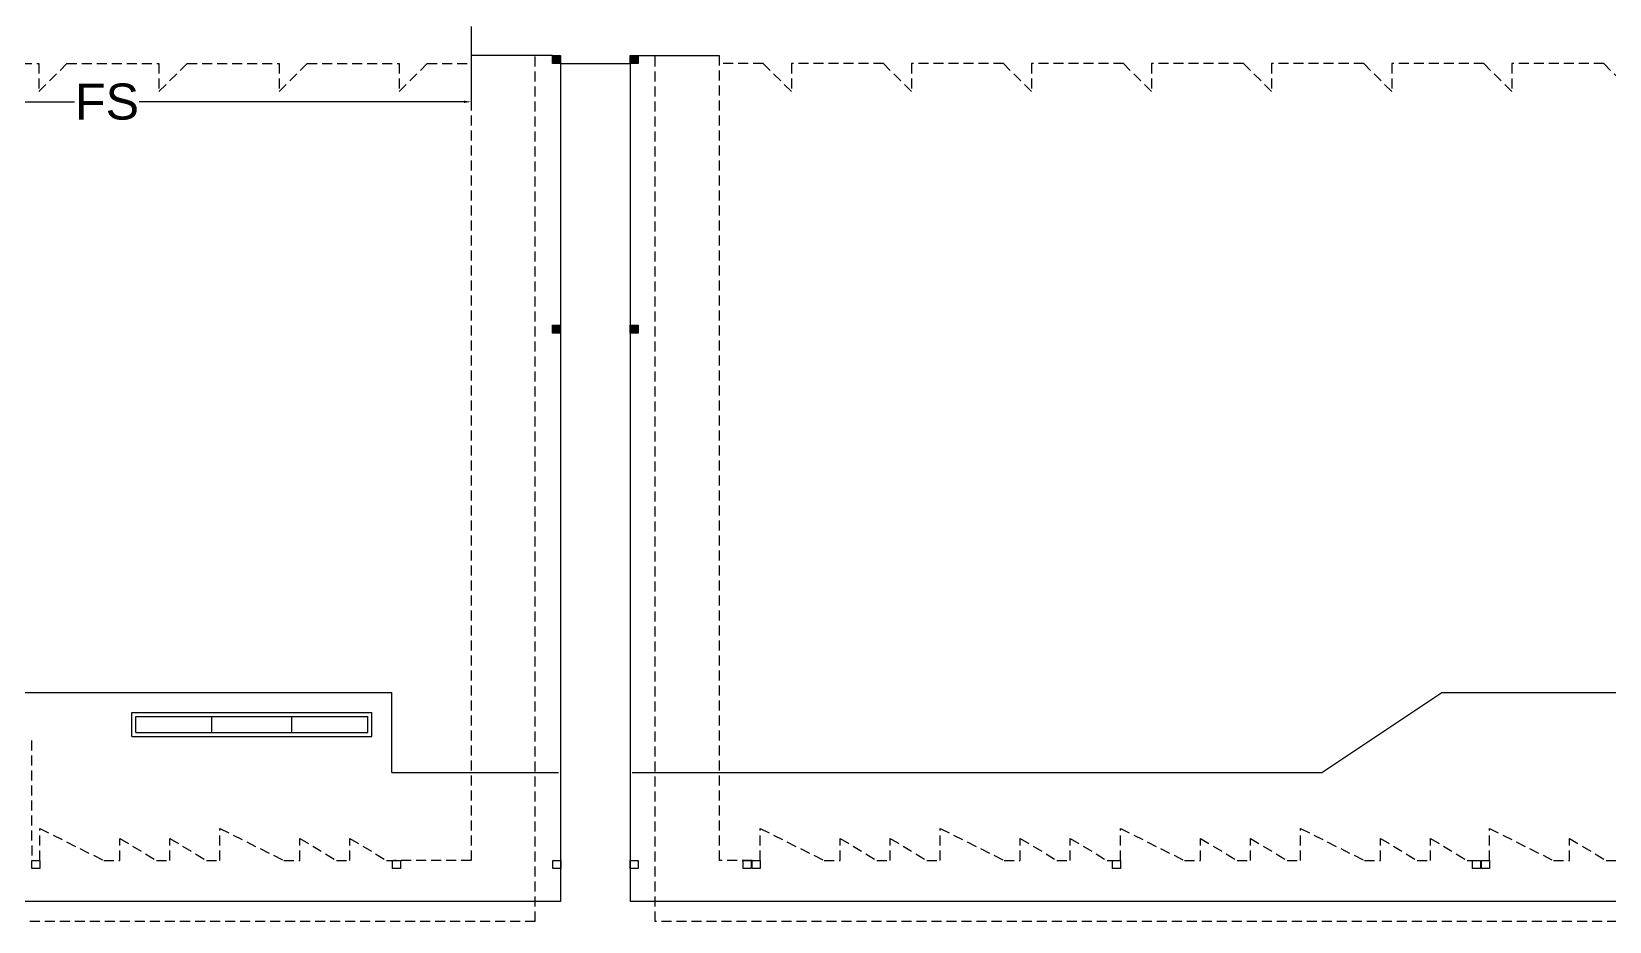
# Model space of a CAD drawing. Header units: millimetres. Extents: x 2069 to 2250, y 1124 to 1284.
# Drawn here: x 2139.21 to 2178.63, y 1168.56 to 1190.8 of the extents above; entities that cross this region are included whole.
import ezdxf

# ---------------------------------------------------------------- set-up
doc = ezdxf.new("R2010")
doc.units = ezdxf.units.MM
doc.linetypes.add('HIDDEN', pattern=[0.375, 0.25, -0.125])
for name, color, linetype in [('ALV', 2, 'Continuous'), ('PAVIMENTO', 1, 'Continuous'), ('PILARES', 3, 'Continuous'), ('PROJ', 1, 'HIDDEN')]:
    doc.layers.add(name, color=color, linetype=linetype)
doc.styles.get("Standard").update_dxf_attribs({"font": 'arial.ttf'})
doc.dimstyles.get("Standard").update_dxf_attribs({"dimtxt": 0.18, "dimasz": 0.18, "dimexe": 0.18, "dimexo": 0.0625, "dimgap": 0.09, "dimtad": 0, "dimtih": 1, "dimtoh": 1, "dimdec": 4, "dimzin": 0, "dimdsep": 46, "dimtxsty": 'Standard', "dimcen": 0.09, "dimadec": 0, "dimazin": 0, "dimtfac": 1, "dimtdec": 4, "dimtofl": 0, "dimtmove": 0, "dimatfit": 3, "dimfxl": 1, "dimtolj": 1, "dimtzin": 0, "dimarcsym": 0})

# ---------------------------------------------------------------- blocks, each defined once
blk = doc.blocks.new('BRISEPRJ')
at = {"layer": 'PROJ'}
for p, q in [((0, 0), (0, 0.8)), ((0, 0.8), (1.6, 0)), ((2, 0), (2, 0.55)), ((2, 0.55), (2.917, 0)), ((3.25, 0), (3.25, 0.55)), ((3.25, 0.55), (4.167, 0)), ((1.6, 0), (2, 0)), ((2.917, 0), (3.25, 0)), ((4.167, 0), (4.5, 0))]:
    blk.add_line(p, q, dxfattribs=at)
blk = doc.blocks.new('*D64')
at = {"layer": 'ALV', "color": 0, "lineweight": -2, "transparency": 16777216}
for p, q in [((2131.993, 1190.928), (2131.993, 1188.865)), ((2150.193, 1190.928), (2150.193, 1188.865)), ((2132.173, 1189.045), (2140.284, 1189.045)), ((2150.013, 1189.045), (2141.902, 1189.045))]:
    blk.add_line(p, q, dxfattribs=at)
at = {"layer": 'ALV', "color": 0, "transparency": 16777216}
for points in [[(2132.173, 1189.075), (2132.173, 1189.015), (2131.993, 1189.045)], [(2150.013, 1189.075), (2150.013, 1189.015), (2150.193, 1189.045)]]:
    blk.add_solid(points, dxfattribs=at)
at = {"layer": 'DEFPOINTS', "color": 0, "transparency": 16777216}
for p in [(2131.993, 1190.99), (2150.193, 1190.99), (2150.193, 1189.045)]:
    blk.add_point(p, dxfattribs=at)
at = {"layer": 'ALV', "color": 0, "transparency": 16777216, "insert": (2141.093, 1189.045), "char_height": 0.2, "attachment_point": 5}
blk.add_mtext('\\A1;{\\H4.5x;FS}', dxfattribs=at)

msp = doc.modelspace()

# ---------------------------------------------------------------- linework, layer by layer
at = {"layer": 'PAVIMENTO'}
for p, q in [((2152.22325, 1190.20127), (2150.19325, 1190.20127)), ((2152.42325, 1190.00127), (2152.42325, 1169.05627)), ((2152.42325, 1190.00127), (2154.16325, 1190.00127)), ((2154.16325, 1190.00127), (2154.16325, 1169.05627)), ((2154.36325, 1190.20127), (2156.39325, 1190.20127)), ((2138.95325, 1174.28127), (2148.21325, 1174.28127)), ((2148.21325, 1172.28127), (2148.21325, 1174.28127)), ((2171.44825, 1172.28127), (2174.44825, 1174.28127)), ((2174.44825, 1174.28127), (2180.44825, 1174.28127)), ((2141.71325, 1173.78127), (2147.71325, 1173.78127)), ((2141.71325, 1173.18127), (2141.71325, 1173.78127)), ((2141.81325, 1173.68127), (2147.61325, 1173.68127)), ((2141.81325, 1173.28127), (2141.81325, 1173.68127)), ((2143.71325, 1173.28127), (2143.71325, 1173.68127)), ((2145.71325, 1173.28127), (2145.71325, 1173.68127)), ((2147.61325, 1173.28127), (2147.61325, 1173.68127)), ((2147.71325, 1173.18127), (2147.71325, 1173.78127)), ((2141.81325, 1173.28127), (2147.61325, 1173.28127)), ((2141.71325, 1173.18127), (2147.71325, 1173.18127)), ((2148.21325, 1172.28127), (2152.37268, 1172.28127)), ((2154.21383, 1172.28127), (2171.44825, 1172.28127)), ((2152.42325, 1169.05627), (2138.01325, 1169.05627)), ((2180.44825, 1169.05627), (2154.16325, 1169.05627))]:
    msp.add_line(p, q, dxfattribs=at)
at = {"layer": 'PILARES'}
for p, q in [((2152.22325, 1190.00127), (2152.22325, 1190.20127)), ((2152.22325, 1190.20127), (2152.42325, 1190.20127)), ((2152.42325, 1190.00127), (2152.22325, 1190.00127)), ((2152.24325, 1190.15127), (2152.27325, 1190.18127)), ((2152.24325, 1190.17127), (2152.25325, 1190.18127)), ((2152.24325, 1190.02127), (2152.24325, 1190.18127)), ((2152.24325, 1190.13127), (2152.29325, 1190.18127)), ((2152.24325, 1190.03127), (2152.39325, 1190.18127)), ((2152.24325, 1190.07127), (2152.35325, 1190.18127)), ((2152.24325, 1190.05127), (2152.37325, 1190.18127)), ((2152.24325, 1190.11127), (2152.31325, 1190.18127)), ((2152.24325, 1190.09127), (2152.33325, 1190.18127)), ((2152.24325, 1190.18127), (2152.40325, 1190.18127)), ((2152.40325, 1190.02127), (2152.24325, 1190.02127)), ((2152.25325, 1190.02127), (2152.40325, 1190.17127)), ((2152.27325, 1190.02127), (2152.40325, 1190.15127)), ((2152.29325, 1190.02127), (2152.40325, 1190.13127)), ((2152.31325, 1190.02127), (2152.40325, 1190.11127)), ((2152.33325, 1190.02127), (2152.40325, 1190.09127)), ((2152.35325, 1190.02127), (2152.40325, 1190.07127)), ((2152.37325, 1190.02127), (2152.40325, 1190.05127)), ((2152.39325, 1190.02127), (2152.40325, 1190.03127)), ((2152.40325, 1190.18127), (2152.40325, 1190.02127)), ((2152.42325, 1190.20127), (2152.42325, 1190.00127)), ((2154.16325, 1190.00127), (2154.16325, 1190.20127)), ((2154.16325, 1190.20127), (2154.36325, 1190.20127)), ((2154.36325, 1190.00127), (2154.16325, 1190.00127)), ((2154.18325, 1190.15127), (2154.21325, 1190.18127)), ((2154.18325, 1190.17127), (2154.19325, 1190.18127)), ((2154.18325, 1190.02127), (2154.18325, 1190.18127)), ((2154.18325, 1190.13127), (2154.23325, 1190.18127)), ((2154.18325, 1190.03127), (2154.33325, 1190.18127)), ((2154.18325, 1190.07127), (2154.29325, 1190.18127)), ((2154.18325, 1190.05127), (2154.31325, 1190.18127)), ((2154.18325, 1190.11127), (2154.25325, 1190.18127)), ((2154.18325, 1190.09127), (2154.27325, 1190.18127)), ((2154.18325, 1190.18127), (2154.34325, 1190.18127)), ((2154.34325, 1190.02127), (2154.18325, 1190.02127)), ((2154.19325, 1190.02127), (2154.34325, 1190.17127)), ((2154.21325, 1190.02127), (2154.34325, 1190.15127)), ((2154.23325, 1190.02127), (2154.34325, 1190.13127)), ((2154.25325, 1190.02127), (2154.34325, 1190.11127)), ((2154.27325, 1190.02127), (2154.34325, 1190.09127)), ((2154.29325, 1190.02127), (2154.34325, 1190.07127)), ((2154.31325, 1190.02127), (2154.34325, 1190.05127)), ((2154.33325, 1190.02127), (2154.34325, 1190.03127)), ((2154.34325, 1190.18127), (2154.34325, 1190.02127)), ((2154.36325, 1190.20127), (2154.36325, 1190.00127)), ((2152.22325, 1183.26127), (2152.22325, 1183.46127)), ((2152.22325, 1183.46127), (2152.42325, 1183.46127)), ((2152.22325, 1183.26127), (2152.22325, 1183.46127)), ((2152.22325, 1183.46127), (2152.42325, 1183.46127)), ((2152.42325, 1183.26127), (2152.22325, 1183.26127)), ((2152.42325, 1183.26127), (2152.22325, 1183.26127)), ((2152.24325, 1183.41127), (2152.27325, 1183.44127)), ((2152.24325, 1183.43127), (2152.25325, 1183.44127)), ((2152.24325, 1183.28127), (2152.24325, 1183.44127)), ((2152.24325, 1183.39127), (2152.29325, 1183.44127)), ((2152.24325, 1183.29127), (2152.39325, 1183.44127)), ((2152.24325, 1183.33127), (2152.35325, 1183.44127)), ((2152.24325, 1183.31127), (2152.37325, 1183.44127)), ((2152.24325, 1183.37127), (2152.31325, 1183.44127)), ((2152.24325, 1183.35127), (2152.33325, 1183.44127)), ((2152.24325, 1183.44127), (2152.40325, 1183.44127)), ((2152.24325, 1183.41127), (2152.27325, 1183.44127)), ((2152.24325, 1183.43127), (2152.25325, 1183.44127)), ((2152.24325, 1183.28127), (2152.24325, 1183.44127)), ((2152.24325, 1183.39127), (2152.29325, 1183.44127)), ((2152.24325, 1183.29127), (2152.39325, 1183.44127)), ((2152.24325, 1183.33127), (2152.35325, 1183.44127)), ((2152.24325, 1183.31127), (2152.37325, 1183.44127)), ((2152.24325, 1183.37127), (2152.31325, 1183.44127)), ((2152.24325, 1183.35127), (2152.33325, 1183.44127)), ((2152.24325, 1183.44127), (2152.40325, 1183.44127)), ((2152.40325, 1183.28127), (2152.24325, 1183.28127)), ((2152.40325, 1183.28127), (2152.24325, 1183.28127)), ((2152.25325, 1183.28127), (2152.40325, 1183.43127)), ((2152.25325, 1183.28127), (2152.40325, 1183.43127)), ((2152.27325, 1183.28127), (2152.40325, 1183.41127)), ((2152.27325, 1183.28127), (2152.40325, 1183.41127)), ((2152.29325, 1183.28127), (2152.40325, 1183.39127)), ((2152.29325, 1183.28127), (2152.40325, 1183.39127)), ((2152.31325, 1183.28127), (2152.40325, 1183.37127)), ((2152.31325, 1183.28127), (2152.40325, 1183.37127)), ((2152.33325, 1183.28127), (2152.40325, 1183.35127)), ((2152.33325, 1183.28127), (2152.40325, 1183.35127)), ((2152.35325, 1183.28127), (2152.40325, 1183.33127)), ((2152.35325, 1183.28127), (2152.40325, 1183.33127)), ((2152.37325, 1183.28127), (2152.40325, 1183.31127)), ((2152.37325, 1183.28127), (2152.40325, 1183.31127)), ((2152.39325, 1183.28127), (2152.40325, 1183.29127)), ((2152.39325, 1183.28127), (2152.40325, 1183.29127)), ((2152.40325, 1183.44127), (2152.40325, 1183.28127)), ((2152.40325, 1183.44127), (2152.40325, 1183.28127)), ((2152.42325, 1183.46127), (2152.42325, 1183.26127)), ((2152.42325, 1183.46127), (2152.42325, 1183.26127)), ((2154.16325, 1183.26127), (2154.16325, 1183.46127)), ((2154.16325, 1183.46127), (2154.36325, 1183.46127)), ((2154.16325, 1183.26127), (2154.16325, 1183.46127)), ((2154.16325, 1183.46127), (2154.36325, 1183.46127)), ((2154.36325, 1183.26127), (2154.16325, 1183.26127)), ((2154.36325, 1183.26127), (2154.16325, 1183.26127)), ((2154.18325, 1183.41127), (2154.21325, 1183.44127)), ((2154.18325, 1183.43127), (2154.19325, 1183.44127)), ((2154.18325, 1183.28127), (2154.18325, 1183.44127)), ((2154.18325, 1183.39127), (2154.23325, 1183.44127)), ((2154.18325, 1183.29127), (2154.33325, 1183.44127)), ((2154.18325, 1183.33127), (2154.29325, 1183.44127)), ((2154.18325, 1183.31127), (2154.31325, 1183.44127)), ((2154.18325, 1183.37127), (2154.25325, 1183.44127)), ((2154.18325, 1183.35127), (2154.27325, 1183.44127)), ((2154.18325, 1183.44127), (2154.34325, 1183.44127)), ((2154.18325, 1183.41127), (2154.21325, 1183.44127)), ((2154.18325, 1183.43127), (2154.19325, 1183.44127)), ((2154.18325, 1183.28127), (2154.18325, 1183.44127)), ((2154.18325, 1183.39127), (2154.23325, 1183.44127)), ((2154.18325, 1183.29127), (2154.33325, 1183.44127)), ((2154.18325, 1183.33127), (2154.29325, 1183.44127)), ((2154.18325, 1183.31127), (2154.31325, 1183.44127)), ((2154.18325, 1183.37127), (2154.25325, 1183.44127)), ((2154.18325, 1183.35127), (2154.27325, 1183.44127)), ((2154.18325, 1183.44127), (2154.34325, 1183.44127)), ((2154.34325, 1183.28127), (2154.18325, 1183.28127)), ((2154.34325, 1183.28127), (2154.18325, 1183.28127)), ((2154.19325, 1183.28127), (2154.34325, 1183.43127)), ((2154.19325, 1183.28127), (2154.34325, 1183.43127)), ((2154.21325, 1183.28127), (2154.34325, 1183.41127)), ((2154.21325, 1183.28127), (2154.34325, 1183.41127)), ((2154.23325, 1183.28127), (2154.34325, 1183.39127)), ((2154.23325, 1183.28127), (2154.34325, 1183.39127)), ((2154.25325, 1183.28127), (2154.34325, 1183.37127)), ((2154.25325, 1183.28127), (2154.34325, 1183.37127)), ((2154.27325, 1183.28127), (2154.34325, 1183.35127)), ((2154.27325, 1183.28127), (2154.34325, 1183.35127)), ((2154.29325, 1183.28127), (2154.34325, 1183.33127)), ((2154.29325, 1183.28127), (2154.34325, 1183.33127)), ((2154.31325, 1183.28127), (2154.34325, 1183.31127)), ((2154.31325, 1183.28127), (2154.34325, 1183.31127)), ((2154.33325, 1183.28127), (2154.34325, 1183.29127)), ((2154.33325, 1183.28127), (2154.34325, 1183.29127)), ((2154.34325, 1183.44127), (2154.34325, 1183.28127)), ((2154.34325, 1183.44127), (2154.34325, 1183.28127)), ((2154.36325, 1183.46127), (2154.36325, 1183.26127)), ((2154.36325, 1183.46127), (2154.36325, 1183.26127))]:
    msp.add_line(p, q, dxfattribs=at)
for points in [[(2139.21325, 1170.08127), (2139.41325, 1170.08127), (2139.41325, 1169.88127), (2139.21325, 1169.88127)], [(2148.23, 1170.07853), (2148.43, 1170.07853), (2148.43, 1169.87853), (2148.23, 1169.87853)], [(2152.23, 1170.07853), (2152.43, 1170.07853), (2152.43, 1169.87853), (2152.23, 1169.87853)], [(2154.16444, 1170.08127), (2154.36444, 1170.08127), (2154.36444, 1169.88127), (2154.16444, 1169.88127)], [(2156.99325, 1170.08127), (2157.19325, 1170.08127), (2157.19325, 1169.88127), (2156.99325, 1169.88127)], [(2157.21325, 1170.08127), (2157.41325, 1170.08127), (2157.41325, 1169.88127), (2157.21325, 1169.88127)], [(2166.21325, 1170.08127), (2166.41325, 1170.08127), (2166.41325, 1169.88127), (2166.21325, 1169.88127)], [(2175.41325, 1170.08127), (2175.41325, 1169.88127), (2175.21325, 1169.88127), (2175.21325, 1170.08127)], [(2175.63325, 1170.08127), (2175.63325, 1169.88127), (2175.43325, 1169.88127), (2175.43325, 1170.08127)]]:
    msp.add_lwpolyline(points, close=True, dxfattribs=at)
at = {"layer": 'PROJ'}
for p, q in [((2137.09325, 1190.00127), (2139.39325, 1190.00127)), ((2139.39325, 1189.30127), (2140.09325, 1190.00127)), ((2139.39325, 1190.00127), (2139.39325, 1189.30127)), ((2140.09325, 1190.00127), (2142.39325, 1190.00127)), ((2142.39325, 1189.30127), (2143.09325, 1190.00127)), ((2142.39325, 1190.00127), (2142.39325, 1189.30127)), ((2143.09325, 1190.00127), (2145.39325, 1190.00127)), ((2145.39325, 1189.30127), (2146.09325, 1190.00127)), ((2145.39325, 1190.00127), (2145.39325, 1189.30127)), ((2146.09325, 1190.00127), (2148.39325, 1190.00127)), ((2148.39325, 1189.30127), (2149.09325, 1190.00127)), ((2148.39325, 1190.00127), (2148.39325, 1189.30127)), ((2149.09325, 1190.00127), (2150.19325, 1190.00127)), ((2150.19325, 1190.20127), (2150.19325, 1170.08127)), ((2151.79325, 1168.55627), (2151.79325, 1190.20127)), ((2154.79325, 1168.55627), (2154.79325, 1190.20127)), ((2156.39325, 1190.20127), (2156.39325, 1170.08127)), ((2139.20556, 1173.08127), (2139.21325, 1170.08127)), ((2139.21325, 1170.08127), (2139.41325, 1170.08127)), ((2150.19325, 1170.08127), (2148.25892, 1170.08127)), ((2157.21325, 1170.08127), (2156.39325, 1170.08127))]:
    msp.add_line(p, q, dxfattribs=at)
at = {"layer": 'PROJ', "linetype": 'HIDDEN'}
for p, q in [((2151.79325, 1168.55627), (2136.94825, 1168.55627)), ((2181.44825, 1168.55627), (2154.79325, 1168.55627))]:
    msp.add_line(p, q, dxfattribs=at)
at = {"layer": 'PROJ'}
msp.add_lwpolyline([(2179.19325, 1189.30127), (2178.49325, 1190.00127), (2176.19325, 1190.00127), (2176.19325, 1189.30127), (2175.49325, 1190.00127), (2173.19325, 1190.00127), (2173.19325, 1189.30127), (2172.49325, 1190.00127), (2170.19325, 1190.00127), (2170.19325, 1189.30127), (2169.49325, 1190.00127), (2167.19325, 1190.00127), (2167.19325, 1189.30127), (2166.49325, 1190.00127), (2164.19325, 1190.00127), (2164.19325, 1189.30127), (2163.49325, 1190.00127), (2161.19325, 1190.00127), (2161.19325, 1189.30127), (2160.49325, 1190.00127), (2158.19325, 1190.00127), (2158.19325, 1189.30127), (2157.49325, 1190.00127), (2156.39325, 1190.00127)], dxfattribs=at)

# ---------------------------------------------------------------- block references
for p in [(2139.41325, 1170.08127), (2143.91325, 1170.08127), (2157.41325, 1170.08127), (2161.91325, 1170.08127), (2166.41325, 1170.08127), (2170.91325, 1170.08127), (2175.63325, 1170.08127)]:
    msp.add_blockref('BRISEPRJ', p, dxfattribs=at)

# ---------------------------------------------------------------- dimensions: what is measured, and where the dimension line sits
at = {"layer": 'ALV'}
dim = msp.add_linear_dim(base=(2150.19325, 1189.04547), p1=(2131.99325, 1190.99039), p2=(2150.19325, 1190.99039), text='{\\H4.5x;FS}', dimstyle='Standard', override={"dimtxt": 0.2, "dimtix": 1}, dxfattribs=at)
dim.commit()
dim.dimension.update_dxf_attribs({"geometry": '*D64', "text_midpoint": (2141.09325, 1189.04547)})

doc.saveas('drawing.dxf')
